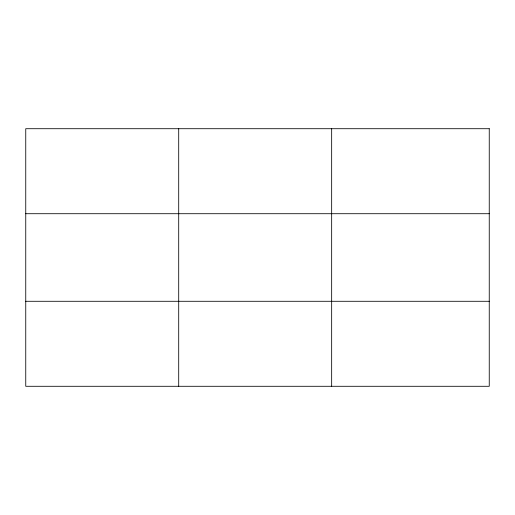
<?xml version="1.0" encoding="UTF-8"?>
<svg xmlns="http://www.w3.org/2000/svg" width="515" height="515" viewBox="0 0 515 515"><rect width="100%" height="100%" fill="white"/><g stroke="black" fill="none" stroke-linecap="round" stroke-linejoin="round"><path stroke-width="0.77" d="M178.705 386.289L178.705 128.711M331.66 386.289L331.66 128.711M25.75 213.712L489.25 213.712M25.75 301.288L489.25 301.288M489.25 128.711L489.25 386.289L25.75 386.289L25.75 128.711L489.25 128.711"/></g></svg>
